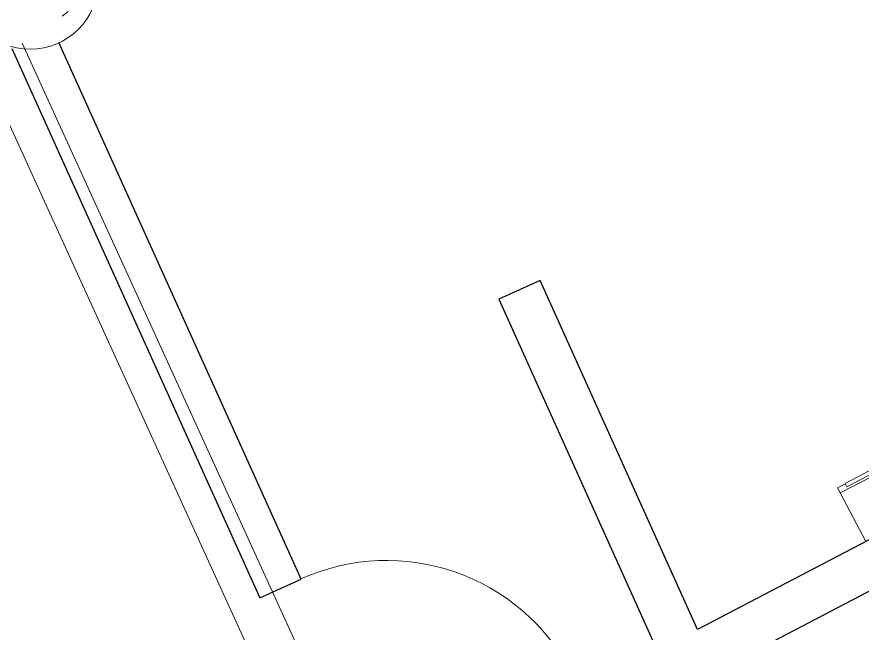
# Model space of a CAD drawing. Header units: metres. Extents: x -217 to -108, y -304 to -188.
# Drawn here: x -145.837 to -142.117, y -229.414 to -226.702 of the extents above; entities that cross this region are included whole.
import ezdxf

# ---------------------------------------------------------------- set-up
doc = ezdxf.new("R2010")
doc.units = ezdxf.units.M
for name, color, linetype, lineweight in [('A-DOOR', 31, 'Continuous', 9), ('A-FLOR', 192, 'Continuous', 9), ('A-WALL', 113, 'Continuous', 9), ('G-IMPT', 8, 'Continuous', 9), ('Q-SPCQ', 91, 'Continuous', 9), ('S-COLS', 52, 'Continuous', 9)]:
    doc.layers.add(name, color=color, linetype=linetype, lineweight=lineweight)

# ---------------------------------------------------------------- blocks, each defined once
blk = doc.blocks.new('M_Hormigón-Redondo-Pilar - 600 mm-V49-Nivel 3')
at = {"layer": 'S-COLS'}
h = blk.add_hatch(dxfattribs=at)
h.set_pattern_fill('FP_9', color=256, style=0, pattern_type=2)
h.set_pattern_definition([(50, (145.779, 226.544), (0.7288314, -0.0632911), [0.076, -0.838]), (355, (145.779, 226.544), (-0.1409327, 0.764191), [0.061, -0.671]), (100.451, (145.84, 226.539), (0.5877327, 0.700228), [0.065, -0.712]), (46.184, (145.779, 226.747), (1.0841735, -0.1685523), [0.114, -1.257]), (96.636, (145.87, 226.733), (0.9500268, 0.989415), [0.097, -1.069]), (351.184, (145.779, 226.747), (0.9499683, 0.9901036), [0.091, -1.006]), (21, (145.881, 226.697), (0.6067662, -0.4087001), [0.076, -0.838]), (326, (145.881, 226.697), (0.2472247, 0.736702), [0.061, -0.671]), (71.451, (145.931, 226.663), (0.8535199, 0.3274948), [0.065, -0.712]), (37.5, (145.779, 226.544), (0.0124776, 0.3385577), [0.034, -0.629, 0.034, -0.647, -0.673]), (37.5, (145.779, 226.544), (0.0124776, 0.3385577), [-1.343, 0.034, -0.64]), (7.5, (145.779, 226.544), (0.26703754, 0.40027984), [0.034, -0.355, 0.034, -0.614, -0.257]), (7.5, (145.779, 226.544), (0.26703754, 0.40027984), [-1.035, 0.034, -0.223]), (327.5, (145.553, 226.544), (0.54253947, -0.02312834), [0.034, -0.22, 0.034, -0.759, -1.052]), (327.5, (145.553, 226.544), (0.54253947, -0.02312834), [-1.046, 0.034, -1.018]), (317.5, (145.451, 226.544), (0.5922234, 0.1015895), [0.034, -0.297, 0.034, -0.493, -0.747]), (317.5, (145.451, 226.544), (0.5922234, 0.1015895), [-0.856, 0.034, -0.713])])
h.paths.add_polyline_path([(0, -0.3), (0.0585, -0.2942), (0.1148, -0.2772), (0.1667, -0.2494), (0.2121, -0.2121), (0.2494, -0.1667), (0.2772, -0.1148), (0.2942, -0.0585), (0.3, 0), (0.2942, 0.0585), (0.2772, 0.1148), (0.2494, 0.1667), (0.2104, 0.2135), (0.1667, 0.2494), (0.1148, 0.2772), (0.0585, 0.2942), (-0.0052, 0.2995), (-0.0585, 0.2942), (-0.1192, 0.2748), (-0.1667, 0.2494), (-0.2121, 0.2121), (-0.2494, 0.1667), (-0.2772, 0.1148), (-0.2942, 0.0585), (-0.3, 0), (-0.2942, -0.0585), (-0.2772, -0.1148), (-0.2494, -0.1667), (-0.2102, -0.2138), (-0.1667, -0.2494), (-0.1148, -0.2772), (-0.0585, -0.2942), (-0.0187, -0.2982)], flags=0)
for start, end in [(360, 180), (180, 360)]:
    blk.add_arc((0, 0), 0.3, start, end, dxfattribs=at)
blk = doc.blocks.new('M_Simple-A ras - 0915 x 2134 mm-991781-Nivel 3')
at = {"layer": 'A-DOOR', "lineweight": 18}
for p, q in [((0.4065, 0.1), (0.4065, 1.0153)), ((0.4575, 1.0153), (0.4065, 1.0153)), ((0.4575, 0.1), (0.4575, 1.0153)), ((0.4575, 0.1), (0.4065, 0.1))]:
    blk.add_line(p, q, dxfattribs=at)
at = {"layer": 'A-DOOR'}
blk.add_arc((0.4575, 0.1), 0.9167, 93.1893, 180, dxfattribs=at)
blk = doc.blocks.new('papelera - 10zbac07_dwg-V101-Nivel 3')
at = {"layer": 'G-IMPT'}
for p, q in [((0.2413, 0.4318), (0, 0.4318)), ((0.2413, 0.4318), (0.2667, 0.4318)), ((0.2413, 0.4318), (0.2413, 0)), ((0.2667, 0.4318), (0.2667, 0.3937)), ((0.2527, 0.3937), (0.2527, 0.0381)), ((0.2527, 0.3937), (0.2694, 0.3937)), ((0.2694, 0.3937), (0.2694, 0.0381)), ((0.2527, 0.0381), (0.2694, 0.0381)), ((0.2667, 0.0381), (0.2667, 0)), ((0.2413, 0), (0, 0)), ((0.2413, 0), (0.2667, 0))]:
    blk.add_line(p, q, dxfattribs=at)
blk = doc.blocks.new('papelera - papelera-V102-Nivel 3')
blk.add_blockref('papelera - 10zbac07_dwg-V101-Nivel 3', (0, 0))

msp = doc.modelspace()

# ---------------------------------------------------------------- linework, layer by layer
at = {"layer": 'A-FLOR'}
msp.add_arc((-148.6429, -232.2808), 14.3165, 315.88297, 92.68728, dxfattribs=at)
at = {"layer": 'A-WALL', "lineweight": 25}
for p, q in [((-136.8732, -226.2819), (-142.8414, -229.3973)), ((-142.759, -229.5799), (-136.7806, -226.4592)), ((-145.8599, -226.841), (-144.7689, -229.2589)), ((-144.5866, -229.1767), (-145.6522, -226.815)), ((-143.5341, -227.8622), (-143.7164, -227.9444)), ((-142.8414, -229.3973), (-143.5341, -227.8622)), ((-143.7164, -227.9444), (-143.019, -229.49)), ((-144.7689, -229.2589), (-144.5866, -229.1767))]:
    msp.add_line(p, q, dxfattribs=at)
at = {"layer": 'A-WALL'}
for p, q in [((-145.815, -226.8167), (-141.9073, -235.3801)), ((-142.1266, -235.3813), (-145.9914, -226.912))]:
    msp.add_line(p, q, dxfattribs=at)
for radius, start, end in [(13.3748, 316.37791, 92.19234), (13.1748, 316.73141, 91.83884)]:
    msp.add_arc((-148.6073, -232.2647), radius, start, end, dxfattribs=at)

# ---------------------------------------------------------------- block references
at = {"layer": 'A-DOOR', "rotation": 294.285125901406}
msp.add_blockref('M_Simple-A ras - 0915 x 2134 mm-991781-Nivel 3', (-144.4896, -229.6348), dxfattribs=at)
at = {"layer": 'Q-SPCQ', "rotation": 117.5649115817996}
msp.add_blockref('papelera - papelera-V102-Nivel 3', (-141.7188, -228.8113), dxfattribs=at)
at = {"layer": 'S-COLS'}
msp.add_blockref('M_Hormigón-Redondo-Pilar - 600 mm-V49-Nivel 3', (-145.7791, -226.5443), dxfattribs=at)

doc.saveas('drawing.dxf')
